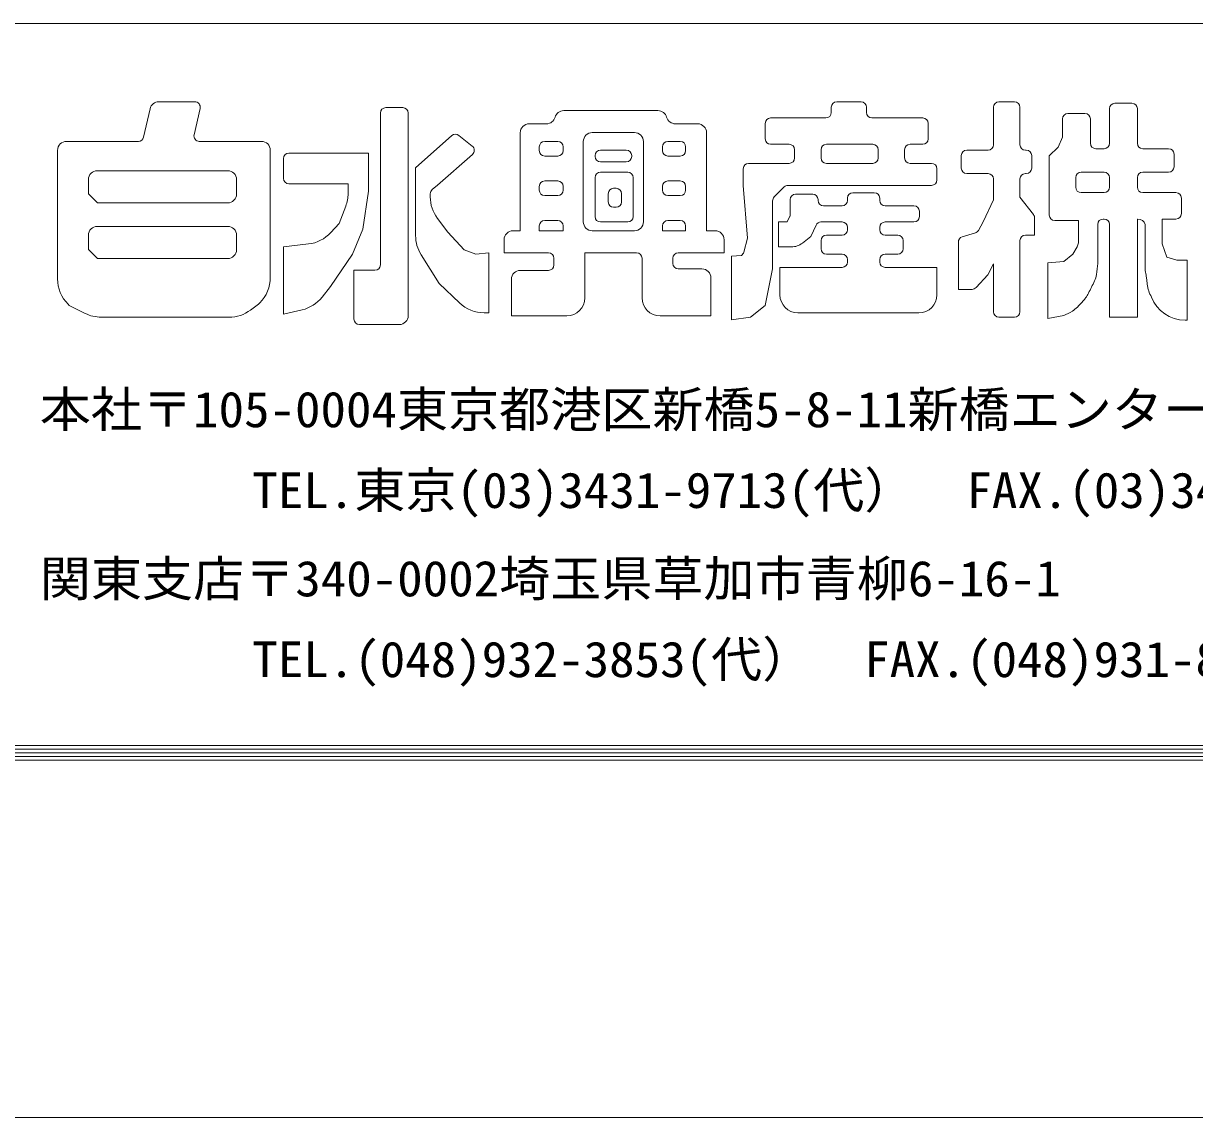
# Model space of a CAD drawing. Units: millimetres, scale not verified. Extents: x -1262 to 1261, y -891 to 891.
# Drawn here: x -762.8 to -618.4, y -890.9 to -755.9 of the extents above; entities that cross this region are included whole.
import ezdxf
from ezdxf.enums import TextEntityAlignment as Align

# ---------------------------------------------------------------- set-up
doc = ezdxf.new("R2010")
doc.units = ezdxf.units.MM
doc.header["$LTSCALE"] = 4
for name, color, linetype, lineweight in [('0-0_0', 3, 'Continuous', 18), ('0-4_Defpoints', 7, 'Continuous', 18), ('0-E_WAKU', 7, 'Continuous', 18)]:
    doc.layers.add(name, color=color, linetype=linetype, lineweight=lineweight)
doc.styles.add('ＭＳ ゴシック', font='')
doc.styles.get('ＭＳ ゴシック').set_extended_font_data('MS Gothic')

msp = doc.modelspace()

# ---------------------------------------------------------------- linework, layer by layer
at = {"layer": '0-0_0'}
for p, q in [((-747.153, -766.481), (-747.948, -769.98)), ((-741.639, -765.617), (-746.07, -765.617)), ((-741.73, -769.685), (-740.99, -766.431)), ((-715.984, -766.34), (-718.089, -766.34)), ((-684.529, -766.706), (-696.14, -766.706)), ((-663.154, -766.287), (-663.154, -766.944)), ((-659.478, -765.621), (-662.488, -765.621)), ((-658.812, -766.944), (-658.812, -766.287)), ((-643.147, -766.281), (-643.147, -770.915)), ((-640.556, -765.615), (-642.481, -765.615)), ((-639.89, -770.915), (-639.89, -766.281)), ((-628.853, -766.462), (-628.853, -770.735)), ((-626.081, -765.796), (-628.187, -765.796)), ((-625.415, -770.735), (-625.415, -766.462)), ((-718.755, -767.006), (-718.755, -785.743)), ((-715.318, -786.728), (-715.318, -767.006)), ((-663.82, -767.61), (-670.63, -767.61)), ((-651.879, -767.61), (-658.146, -767.61)), ((-634.643, -767.727), (-634.643, -769.999)), ((-631.871, -767.061), (-633.977, -767.061)), ((-631.205, -770.735), (-631.205, -767.727)), ((-701.512, -769.443), (-701.512, -781.531)), ((-698.279, -768.333), (-700.402, -768.333)), ((-692.622, -769.417), (-687.423, -769.417)), ((-679.643, -768.333), (-682.389, -768.333)), ((-678.533, -781.531), (-678.533, -769.443)), ((-671.296, -768.276), (-671.296, -770.198)), ((-651.213, -770.198), (-651.213, -768.276)), ((-748.598, -770.499), (-757.45, -770.499)), ((-733.435, -770.499), (-741.08, -770.499)), ((-714.413, -773.753), (-709.948, -769.787)), ((-709.09, -769.764), (-707.431, -771.09)), ((-696.888, -770.502), (-698.494, -770.502)), ((-693.732, -780.421), (-693.732, -770.527)), ((-686.313, -770.527), (-686.313, -780.421)), ((-681.78, -770.502), (-683.295, -770.502)), ((-670.63, -770.864), (-668.344, -770.864)), ((-663.755, -770.864), (-658.031, -770.864)), ((-653.442, -770.864), (-651.879, -770.864)), ((-758.56, -771.609), (-758.56, -787.461)), ((-732.325, -787.281), (-732.325, -771.609)), ((-720.203, -771.945), (-730.031, -771.945)), ((-720.203, -775.742), (-720.203, -771.945)), ((-707.405, -772.108), (-711.699, -775.922)), ((-699.16, -771.168), (-699.16, -771.644)), ((-698.494, -772.31), (-696.888, -772.31)), ((-696.222, -771.644), (-696.222, -771.168)), ((-692.284, -772.253), (-692.284, -772.367)), ((-688.427, -771.587), (-691.618, -771.587)), ((-687.761, -772.367), (-687.761, -772.253)), ((-683.961, -771.168), (-683.961, -771.644)), ((-683.295, -772.31), (-681.78, -772.31)), ((-681.114, -771.644), (-681.114, -771.168)), ((-667.678, -771.53), (-667.678, -772.548)), ((-664.421, -772.548), (-664.421, -771.53)), ((-657.365, -771.53), (-657.365, -772.548)), ((-654.108, -772.548), (-654.108, -771.53)), ((-647.127, -772.247), (-647.127, -773.808)), ((-643.813, -771.581), (-646.461, -771.581)), ((-639.108, -771.581), (-639.224, -771.581)), ((-638.442, -773.808), (-638.442, -772.247)), ((-636.271, -772.305), (-636.271, -779.594)), ((-629.519, -771.401), (-630.539, -771.401)), ((-621.558, -771.401), (-624.749, -771.401)), ((-620.892, -773.627), (-620.892, -772.067)), ((-730.697, -772.611), (-730.697, -775.076)), ((-714.413, -782.133), (-714.413, -773.753)), ((-691.618, -773.033), (-688.427, -773.033)), ((-674.01, -773.88), (-674.01, -775.926)), ((-668.344, -773.214), (-673.344, -773.214)), ((-658.031, -773.214), (-663.755, -773.214)), ((-650.793, -773.214), (-653.442, -773.214)), ((-650.127, -775.26), (-650.127, -773.88)), ((-737.597, -774.115), (-753.651, -774.115)), ((-736.487, -776.982), (-736.487, -775.225)), ((-696.888, -775.384), (-698.494, -775.384)), ((-692.284, -774.965), (-692.284, -779.78)), ((-688.246, -774.299), (-691.618, -774.299)), ((-687.58, -779.78), (-687.58, -774.965)), ((-681.78, -775.384), (-683.295, -775.384)), ((-646.461, -774.474), (-643.813, -774.474)), ((-643.147, -775.14), (-643.147, -777.728)), ((-639.89, -777.367), (-639.89, -775.14)), ((-639.224, -774.474), (-639.108, -774.474)), ((-633.015, -776.158), (-633.015, -774.959)), ((-632.349, -774.293), (-629.519, -774.293)), ((-628.853, -774.959), (-628.853, -776.158)), ((-625.415, -776.158), (-625.415, -774.959)), ((-624.749, -774.293), (-621.558, -774.293)), ((-730.031, -775.742), (-722.736, -775.742)), ((-722.736, -776.925), (-722.736, -775.742)), ((-711.699, -775.922), (-712.354, -776.446)), ((-699.16, -776.05), (-699.16, -776.526)), ((-696.222, -776.526), (-696.222, -776.05)), ((-689.693, -776.288), (-689.99, -776.288)), ((-683.961, -776.05), (-683.961, -776.526)), ((-681.114, -776.526), (-681.114, -776.05)), ((-668.958, -776.121), (-670.196, -777.358)), ((-650.793, -775.926), (-668.487, -775.926)), ((-657.85, -776.83), (-660.498, -776.83)), ((-629.519, -776.824), (-632.349, -776.824)), ((-620.653, -776.824), (-624.749, -776.824)), ((-753.651, -778.092), (-737.597, -778.092)), ((-712.604, -776.966), (-712.604, -777.334)), ((-698.494, -777.192), (-696.888, -777.192)), ((-690.656, -776.954), (-690.656, -777.972)), ((-689.027, -777.972), (-689.027, -776.954)), ((-683.295, -777.192), (-681.78, -777.192)), ((-668.22, -777.677), (-668.22, -779.723)), ((-665.449, -777.011), (-667.554, -777.011)), ((-664.783, -777.791), (-664.783, -777.677)), ((-661.164, -777.496), (-661.164, -777.791)), ((-657.184, -777.791), (-657.184, -777.496)), ((-644.413, -780.44), (-643.147, -777.728)), ((-639.89, -777.367), (-638.219, -779.538)), ((-619.987, -779.413), (-619.987, -777.49)), ((-689.99, -778.638), (-689.693, -778.638)), ((-661.83, -778.457), (-664.117, -778.457)), ((-652.964, -778.457), (-656.518, -778.457)), ((-652.298, -779.78), (-652.298, -779.123)), ((-737.597, -780.985), (-753.651, -780.985)), ((-711.715, -780), (-710.433, -781.708)), ((-699.16, -780.931), (-699.16, -781.531)), ((-696.888, -780.265), (-698.494, -780.265)), ((-696.222, -781.531), (-696.222, -780.931)), ((-691.618, -780.446), (-688.246, -780.446)), ((-683.961, -780.931), (-683.961, -781.531)), ((-681.78, -780.265), (-683.295, -780.265)), ((-681.114, -781.531), (-681.114, -780.931)), ((-665.687, -782.254), (-665.031, -780.833)), ((-664.426, -780.446), (-661.83, -780.446)), ((-661.164, -781.112), (-661.164, -781.407)), ((-657.184, -781.407), (-657.184, -781.112)), ((-656.518, -780.446), (-652.964, -780.446)), ((-645.006, -781.477), (-644.413, -780.44)), ((-635.605, -780.26), (-632.653, -780.26)), ((-632.653, -780.26), (-632.653, -783.032)), ((-630.301, -785.551), (-630.301, -780.745)), ((-629.635, -780.079), (-629.519, -780.079)), ((-628.853, -780.745), (-628.853, -792.192)), ((-625.415, -780.079), (-625.358, -780.079)), ((-625.415, -792.192), (-625.415, -780.079)), ((-624.47, -780.745), (-624.47, -786.233)), ((-622.34, -783.152), (-622.34, -780.079)), ((-622.34, -780.079), (-620.653, -780.079)), ((-736.487, -783.852), (-736.487, -782.095)), ((-703.502, -782.641), (-703.502, -784.243)), ((-701.512, -781.531), (-702.392, -781.531)), ((-696.222, -781.531), (-699.16, -781.531)), ((-687.423, -781.531), (-692.622, -781.531)), ((-681.114, -781.531), (-683.961, -781.531)), ((-677.472, -781.531), (-678.533, -781.531)), ((-676.362, -784.243), (-676.362, -782.641)), ((-666.715, -783.053), (-665.687, -782.254)), ((-661.83, -782.073), (-663.755, -782.073)), ((-654.955, -782.073), (-656.518, -782.073)), ((-647.019, -782.285), (-645.389, -781.783)), ((-669.668, -783.52), (-668.077, -783.52)), ((-664.421, -782.739), (-664.421, -783.758)), ((-654.289, -783.758), (-654.289, -782.739)), ((-647.489, -788.757), (-647.489, -782.921)), ((-639.89, -791.526), (-639.89, -782.734)), ((-622.34, -783.152), (-621.797, -784.78)), ((-753.651, -784.962), (-737.597, -784.962)), ((-711.518, -788.036), (-713.737, -784.488)), ((-705.367, -784.239), (-705.367, -791.652)), ((-703.502, -784.243), (-698.016, -784.243)), ((-697.35, -784.909), (-697.35, -785.746)), ((-693.551, -789.797), (-693.551, -784.243)), ((-693.551, -784.243), (-687.16, -784.243)), ((-686.494, -784.909), (-686.494, -789.797)), ((-682.695, -785.566), (-682.695, -784.909)), ((-682.029, -784.243), (-676.362, -784.243)), ((-663.755, -784.424), (-661.83, -784.424)), ((-661.164, -785.09), (-661.164, -785.385)), ((-657.184, -785.385), (-657.184, -785.09)), ((-656.518, -784.424), (-654.955, -784.424)), ((-636.452, -792.373), (-636.452, -785.503)), ((-621.797, -784.78), (-620.53, -785.141)), ((-620.53, -785.141), (-619.264, -785.141)), ((-619.264, -785.141), (-619.264, -792.554)), ((-715.318, -791.988), (-715.318, -786.409)), ((-698.016, -786.412), (-701.487, -786.412)), ((-679.101, -786.232), (-682.029, -786.232)), ((-669.487, -786.051), (-669.487, -789.436)), ((-661.83, -786.051), (-669.487, -786.051)), ((-650.127, -786.051), (-656.518, -786.051)), ((-650.127, -789.436), (-650.127, -786.051)), ((-645.3, -788.537), (-643.87, -786.949)), ((-643.87, -786.949), (-643.147, -785.593)), ((-643.147, -785.593), (-643.147, -791.526)), ((-709.005, -790.428), (-711.518, -788.036)), ((-702.597, -787.522), (-702.597, -792.017)), ((-677.991, -792.017), (-677.991, -787.342)), ((-647.489, -788.757), (-645.795, -788.757)), ((-730.697, -791.833), (-728.403, -791.287)), ((-753.171, -792.194), (-737.423, -792.194)), ((-705.367, -791.652), (-705.944, -791.652)), ((-702.597, -792.017), (-695.771, -792.017)), ((-684.274, -792.017), (-677.991, -792.017)), ((-667.267, -791.656), (-652.347, -791.656)), ((-642.481, -792.192), (-640.556, -792.192)), ((-636.452, -792.373), (-634.489, -791.99)), ((-628.853, -792.192), (-625.415, -792.192)), ((-619.264, -792.554), (-619.528, -792.554)), ((-721.346, -793.098), (-716.428, -793.098))]:
    msp.add_line(p, q, dxfattribs=at)
for points in [[(-636.271, -772.305), (-635.186, -771.22), (-634.643, -769.999)], [(-754.761, -775.225), (-754.761, -776.982), (-753.651, -778.092)], [(-725.941, -789.712), (-724.907, -788.397), (-722.193, -784.42), (-720.927, -781.346), (-720.203, -776.646), (-720.203, -775.742)], [(-673.942, -784.172), (-673.467, -782.435), (-674.01, -775.926)], [(-670.392, -777.829), (-670.392, -786.232), (-671.296, -790.752), (-673.106, -792.198), (-675.458, -792.534)], [(-724.876, -781.764), (-723.822, -780.623), (-723.019, -778.485)], [(-669.668, -783.52), (-669.668, -780.446), (-668.582, -780.446), (-668.22, -779.633)], [(-638.081, -779.944), (-638.081, -782.068), (-639.224, -782.068)], [(-754.761, -782.095), (-754.761, -783.852), (-753.651, -784.962)], [(-710.433, -781.708), (-708.442, -783.878), (-706.995, -784.42), (-705.367, -784.239)], [(-730.697, -791.833), (-730.697, -783.516), (-727.628, -783.162)], [(-636.452, -785.503), (-634.462, -785.322), (-633.376, -784.418), (-632.834, -783.514), (-632.653, -783.032)], [(-675.458, -792.534), (-675.458, -784.662), (-674.231, -784.562)], [(-719.421, -786.409), (-722.012, -786.409), (-722.012, -792.432)], [(-757.259, -790.602), (-757.113, -790.748), (-755.155, -791.726)], [(-734.76, -791.307), (-733.773, -790.567), (-733.627, -790.421)]]:
    msp.add_lwpolyline(points, dxfattribs=at)
for centre, radius, start, end in [((-746.07, -766.727), 1.11, 90, 167.18945), ((-741.639, -766.283), 0.666, 347.18945, 90), ((-718.089, -767.006), 0.666, 90, 180), ((-715.984, -767.006), 0.666, 0, 90), ((-696.14, -767.816), 1.11, 90, 164.51187), ((-684.529, -767.816), 1.11, 15.48813, 90), ((-662.488, -766.287), 0.666, 90, 180), ((-659.478, -766.287), 0.666, 0, 90), ((-642.481, -766.281), 0.666, 90, 180), ((-640.556, -766.281), 0.666, 0, 90), ((-628.187, -766.462), 0.666, 90, 180), ((-626.081, -766.462), 0.666, 0, 90), ((-698.279, -767.223), 1.11, 270, 344.51187), ((-682.389, -767.223), 1.11, 195.48813, 270), ((-670.63, -768.276), 0.666, 90, 180), ((-663.82, -766.944), 0.666, 270, 0), ((-658.146, -766.944), 0.666, 180, 270), ((-651.879, -768.276), 0.666, 0, 90), ((-633.977, -767.727), 0.666, 90, 180), ((-631.871, -767.727), 0.666, 0, 90), ((-741.08, -769.833), 0.666, 167.18945, 270), ((-709.505, -770.285), 0.666, 51.36087, 131.61248), ((-700.402, -769.443), 1.11, 90, 180), ((-692.622, -770.527), 1.11, 90, 180), ((-687.423, -770.527), 1.11, 0, 90), ((-679.643, -769.443), 1.11, 0, 90), ((-757.45, -771.609), 1.11, 90, 180), ((-748.598, -769.833), 0.666, 270, 347.18945), ((-733.435, -771.609), 1.11, 0, 90), ((-707.847, -771.61), 0.666, 311.61249, 51.36087), ((-698.494, -771.168), 0.666, 90, 180), ((-696.888, -771.168), 0.666, 0, 90), ((-683.295, -771.168), 0.666, 90, 180), ((-681.78, -771.168), 0.666, 0, 90), ((-670.63, -770.198), 0.666, 180, 270), ((-668.344, -771.53), 0.666, 0, 90), ((-663.755, -771.53), 0.666, 90, 180), ((-658.031, -771.53), 0.666, 0, 90), ((-653.442, -771.53), 0.666, 90, 180), ((-651.879, -770.198), 0.666, 270, 0), ((-643.813, -770.915), 0.666, 270, 0), ((-639.224, -770.915), 0.666, 180, 270), ((-630.539, -770.735), 0.666, 180, 270), ((-629.519, -770.735), 0.666, 270, 0), ((-624.749, -770.735), 0.666, 180, 270), ((-730.031, -772.611), 0.666, 90, 180), ((-698.494, -771.644), 0.666, 180, 270), ((-696.888, -771.644), 0.666, 270, 0), ((-691.618, -772.253), 0.666, 90, 180), ((-691.618, -772.367), 0.666, 180, 270), ((-688.427, -772.253), 0.666, 0, 90), ((-688.427, -772.367), 0.666, 270, 0), ((-683.295, -771.644), 0.666, 180, 270), ((-681.78, -771.644), 0.666, 270, 0), ((-668.344, -772.548), 0.666, 270, 0), ((-663.755, -772.548), 0.666, 180, 270), ((-658.031, -772.548), 0.666, 270, 0), ((-653.442, -772.548), 0.666, 180, 270), ((-646.461, -772.247), 0.666, 90, 180), ((-639.108, -772.247), 0.666, 0, 90), ((-621.558, -772.067), 0.666, 0, 90), ((-673.344, -773.88), 0.666, 90, 180), ((-650.793, -773.88), 0.666, 0, 90), ((-646.461, -773.808), 0.666, 180, 270), ((-639.108, -773.808), 0.666, 270, 0), ((-621.558, -773.627), 0.666, 270, 0), ((-753.651, -775.225), 1.11, 90, 180), ((-737.597, -775.225), 1.11, 0, 90), ((-730.031, -775.076), 0.666, 180, 270), ((-698.494, -776.05), 0.666, 90, 180), ((-696.888, -776.05), 0.666, 0, 90), ((-691.618, -774.965), 0.666, 90, 180), ((-688.246, -774.965), 0.666, 0, 90), ((-683.295, -776.05), 0.666, 90, 180), ((-681.78, -776.05), 0.666, 0, 90), ((-650.793, -775.26), 0.666, 270, 0), ((-643.813, -775.14), 0.666, 0, 90), ((-639.224, -775.14), 0.666, 90, 180), ((-632.349, -774.959), 0.666, 90, 180), ((-629.519, -774.959), 0.666, 0, 90), ((-624.749, -774.959), 0.666, 90, 180), ((-711.938, -776.966), 0.666, 128.63913, 180), ((-698.494, -776.526), 0.666, 180, 270), ((-696.888, -776.526), 0.666, 270, 0), ((-689.99, -776.954), 0.666, 90, 180), ((-689.693, -776.954), 0.666, 0, 90), ((-683.295, -776.526), 0.666, 180, 270), ((-681.78, -776.526), 0.666, 270, 0), ((-668.487, -776.592), 0.666, 90, 134.9788), ((-660.498, -777.496), 0.666, 90, 180), ((-657.85, -777.496), 0.666, 0, 90), ((-632.349, -776.158), 0.666, 180, 270), ((-629.519, -776.158), 0.666, 270, 0), ((-624.749, -776.158), 0.666, 180, 270), ((-620.653, -777.49), 0.666, 0, 90), ((-737.597, -776.982), 1.11, 270, 360), ((-727.176, -776.925), 4.44, 339.43001, 360), ((-708.164, -777.334), 4.44, 180, 216.89025), ((-689.99, -777.972), 0.666, 180, 270), ((-689.693, -777.972), 0.666, 270, 0), ((-669.726, -777.829), 0.666, 134.9788, 180), ((-667.554, -777.677), 0.666, 90, 180), ((-665.449, -777.677), 0.666, 0, 90), ((-664.117, -777.791), 0.666, 180, 270), ((-661.83, -777.791), 0.666, 270, 0), ((-656.518, -777.791), 0.666, 180, 270), ((-691.618, -779.78), 0.666, 180, 270), ((-688.246, -779.78), 0.666, 270, 0), ((-652.964, -779.123), 0.666, 0, 90), ((-652.964, -779.78), 0.666, 270, 0), ((-638.747, -779.944), 0.666, 0, 37.58908), ((-635.605, -779.594), 0.666, 180, 270), ((-620.653, -779.413), 0.666, 270, 0), ((-753.651, -782.095), 1.11, 90, 180), ((-737.597, -782.095), 1.11, 0, 90), ((-698.494, -780.931), 0.666, 90, 180), ((-696.888, -780.931), 0.666, 0, 90), ((-692.622, -780.421), 1.11, 180, 270), ((-687.423, -780.421), 1.11, 270, 0), ((-683.295, -780.931), 0.666, 90, 180), ((-681.78, -780.931), 0.666, 0, 90), ((-664.426, -781.112), 0.666, 90, 155.20872), ((-661.83, -781.112), 0.666, 0, 90), ((-656.518, -781.112), 0.666, 90, 180), ((-629.635, -780.745), 0.666, 90, 180), ((-629.519, -780.745), 0.666, 0, 90), ((-625.329, -780.965), 0.887, 14.39982, 91.86038), ((-728.137, -778.751), 4.44, 276.57711, 317.26948), ((-709.973, -782.133), 4.44, 180, 212.02446), ((-702.392, -782.641), 1.11, 90, 180), ((-677.472, -782.641), 1.11, 0, 90), ((-663.755, -782.739), 0.666, 90, 180), ((-661.83, -781.407), 0.666, 270, 0), ((-656.518, -781.407), 0.666, 180, 270), ((-654.955, -782.739), 0.666, 0, 90), ((-646.823, -782.921), 0.666, 107.09081, 180), ((-645.584, -781.147), 0.666, 287.09081, 330.23681), ((-639.224, -782.734), 0.666, 90, 180), ((-737.597, -783.852), 1.11, 270, 360), ((-668.077, -781.3), 2.22, 270, 307.85445), ((-663.755, -783.758), 0.666, 180, 270), ((-654.955, -783.758), 0.666, 270, 0), ((-698.016, -784.909), 0.666, 0, 90), ((-687.16, -784.909), 0.666, 0, 90), ((-682.029, -784.909), 0.666, 90, 180), ((-682.029, -785.566), 0.666, 180, 270), ((-674.584, -783.997), 0.666, 301.98631, 344.73412), ((-661.83, -785.09), 0.666, 0, 90), ((-661.83, -785.385), 0.666, 270, 0), ((-656.518, -785.09), 0.666, 90, 180), ((-656.518, -785.385), 0.666, 180, 270), ((-639.881, -785.164), 9.588, 349.46625, 357.68846), ((-719.421, -785.743), 0.666, 270, 360), ((-701.487, -787.522), 1.11, 90, 180), ((-698.016, -785.746), 0.666, 270, 0), ((-679.101, -787.342), 1.11, 0, 90), ((-633.956, -786.266), 3.562, 335.95566, 349.46625), ((-688.406, -796.932), 64.826, 8.79637, 9.49979), ((-654.284, -791.651), 30.297, 7.76743, 8.79637), ((-754.12, -787.461), 4.44, 180, 225.02121), ((-736.765, -787.281), 4.44, 314.97877, 0), ((-655.871, -776.488), 27.558, 332.46928, 335.95566), ((-703.777, -798.403), 80.249, 7.41893, 7.76743), ((-556.378, -779.209), 68.395, 187.41893, 187.79643), ((-729.431, -786.967), 4.44, 283.38294, 321.82217), ((-695.771, -789.797), 2.22, 270, 0), ((-684.274, -789.797), 2.22, 180, 270), ((-667.267, -789.436), 2.22, 180, 270), ((-652.347, -789.436), 2.22, 270, 0), ((-645.795, -788.091), 0.666, 270, 317.99171), ((-635.97, -786.743), 5.179, 318.34536, 323.81916), ((-635.409, -787.154), 4.484, 323.81916, 332.46928), ((-622.038, -788.199), 2.122, 187.79643, 201.01969), ((-618.371, -786.79), 6.051, 201.01969, 208.83855), ((-619.528, -788.114), 4.44, 201.05173, 270), ((-737.423, -787.754), 4.44, 270, 306.84955), ((-705.944, -787.212), 4.44, 226.41835, 270), ((-635.168, -788.647), 3.295, 301.83006, 315.74045), ((-649.178, -774.995), 22.856, 315.74045, 318.34536), ((-753.171, -787.754), 4.44, 243.4519, 270), ((-721.346, -792.432), 0.666, 180, 270), ((-716.428, -791.988), 1.11, 270, 360), ((-642.481, -791.526), 0.666, 180, 270), ((-640.556, -791.526), 0.666, 270, 0), ((-637.297, -785.217), 7.331, 292.51707, 301.83006)]:
    msp.add_arc(centre, radius, start, end, dxfattribs=at)
at = {"layer": '0-4_Defpoints', "color": 5}
msp.add_line((-1261.585, -890.946), (1261.415, -890.946), dxfattribs=at)
at = {"layer": '0-E_WAKU'}
for p, q in [((-1201.585, -755.946), (1198.415, -755.946)), ((-1201.585, -845.946), (1198.415, -845.946)), ((-1201.135, -845.496), (1197.965, -845.496)), ((-1200.685, -845.046), (1197.515, -845.046)), ((-1202.485, -846.846), (1199.315, -846.846)), ((-1202.035, -846.396), (1198.865, -846.396))]:
    msp.add_line(p, q, dxfattribs=at)

# ---------------------------------------------------------------- texts
at = {"layer": '0-0_0', "color": 7, "style": 'ＭＳ ゴシック', "width": 1.05}
for s, p in [('本社〒105-0004東京都港区新橋5-8-11新橋エンタービル3Ｆ', (-760.75, -807.088)), ('TEL.東京(03)3431-9713(代）  FAX.(03)3431-9708', (-734.54, -817.055)), ('関東支店〒340-0002埼玉県草加市青柳6-16-1', (-760.75, -827.956)), ('TEL.(048)932-3853(代）  FAX.(048)931-8164', (-734.54, -837.923))]:
    msp.add_text(s, height=4.399, dxfattribs=at).set_placement(p, align=Align.BOTTOM_LEFT)

doc.saveas('drawing.dxf')
